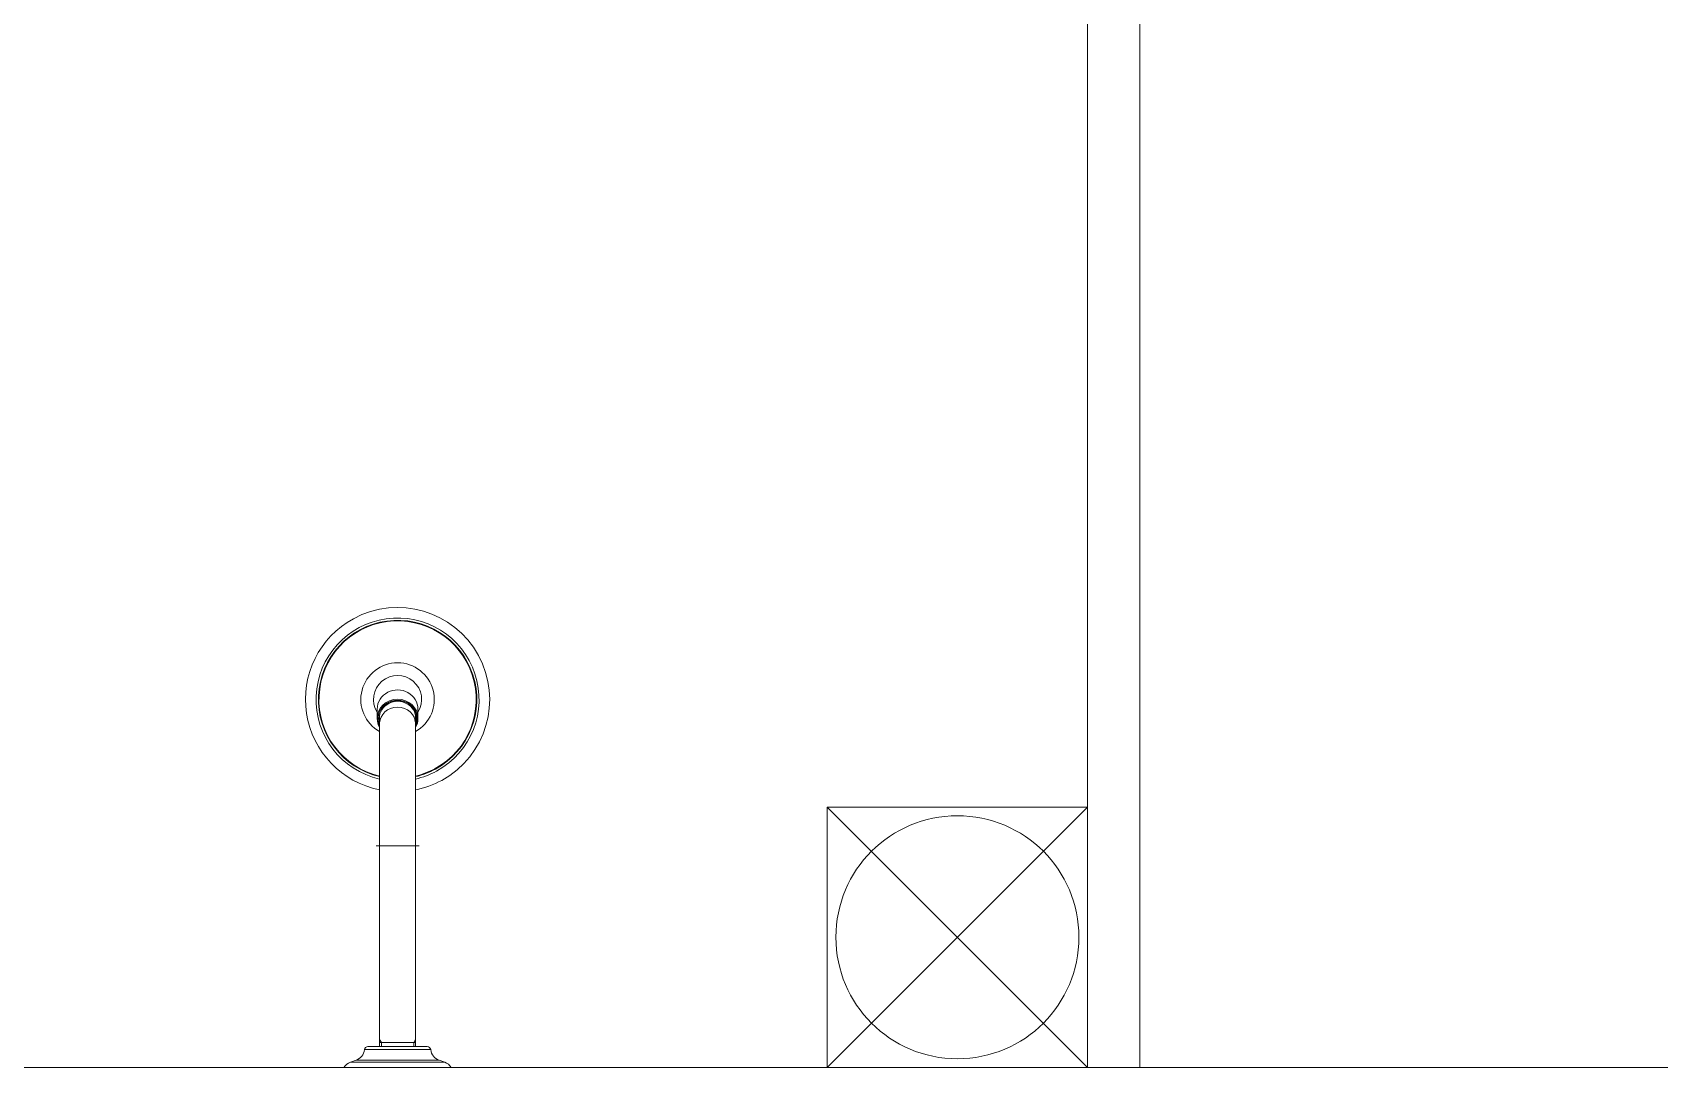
# Model space of a CAD drawing. Header units: millimetres. Extents: x 214 to 1190, y -192 to 1092.
# Drawn here: x 1043.115 to 1044.052, y 67.995 to 68.591 of the extents above; entities that cross this region are included whole.
import ezdxf

# ---------------------------------------------------------------- set-up
doc = ezdxf.new("R2010")
doc.units = ezdxf.units.MM
doc.linetypes.add('DASHDOT', pattern=[25.4, 12.7, -6.35, 0, -6.35])
doc.layers.add('I-ARQ', color=8, linetype='Continuous', lineweight=0)

msp = doc.modelspace()

# ---------------------------------------------------------------- linework, layer by layer
at = {"layer": 'I-ARQ'}
for p, q in [((1043.72263, 67.9947), (1043.72263, 69.2047)), ((1043.75263, 67.9947), (1043.75263, 69.2047)), ((1043.72263, 67.9947), (1043.57263, 68.1447)), ((1043.72263, 68.1447), (1043.57263, 67.9947)), ((1043.57263, 67.9947), (1043.57263, 68.1447)), ((1043.57263, 68.1447), (1043.72263, 68.1447)), ((1043.72263, 68.1447), (1043.72263, 67.9947)), ((1042.97763, 67.9947), (1048.92263, 67.9947)), ((1043.72263, 67.9947), (1043.57263, 67.9947))]:
    msp.add_line(p, q, dxfattribs=at)
for points in [[(1043.31479, 68.1546, -0.700978), (1043.29969, 68.2532, -1), (1043.35057, 68.16008, -0.07613), (1043.33546, 68.1546)], [(1043.33546, 68.16084, 0.06962), (1043.34764, 68.16544, 5.480122), (1043.31479, 68.16084)], [(1043.31479, 68.18816, -3.836175), (1043.33546, 68.18816)], [(1043.31337, 68.1993, -1.802734), (1043.33689, 68.1993)], [(1043.30606, 68.00496, -0.280777), (1043.30118, 67.99886)], [(1043.3442, 68.00496, 0.377188), (1043.34221, 68.00671), (1043.30804, 68.00671, 0.377188), (1043.30606, 68.00496)], [(1043.34908, 67.99886, -0.280777), (1043.3442, 68.00496)]]:
    msp.add_lwpolyline(points, format="xyb", dxfattribs=at)
at = {"layer": 'I-ARQ', "ltscale": 0.06322}
for points in [[(1043.33546, 68.16084), (1043.33546, 68.1622, 0.067971), (1043.347, 68.1666, 5.429636), (1043.31479, 68.1622)], [(1043.33546, 68.18816), (1043.33546, 68.16253, 0.067551), (1043.34685, 68.16688, 5.416932), (1043.31479, 68.16253)]]:
    msp.add_lwpolyline(points, format="xyb", dxfattribs=at)
at = {"layer": 'I-ARQ', "ltscale": 0.067122}
msp.add_lwpolyline([(1043.31337, 68.20111), (1043.31337, 68.19562, 0.128945), (1043.31479, 68.19045)], format="xyb", dxfattribs=at)
at = {"layer": 'I-ARQ', "ltscale": 0.067121}
for points in [[(1043.33689, 68.1993), (1043.33689, 68.20111)], [(1043.33689, 68.19574), (1043.33689, 68.1993)]]:
    msp.add_lwpolyline(points, dxfattribs=at)
at = {"layer": 'I-ARQ', "ltscale": 0.06322}
for points in [[(1043.31479, 68.19765), (1043.31479, 68.18816)], [(1043.33546, 68.19765), (1043.33546, 68.18816)], [(1043.31479, 68.18816), (1043.31479, 68.1546)], [(1043.31479, 68.1546), (1043.31479, 68.12234)], [(1043.33546, 68.16084), (1043.33546, 68.1546)], [(1043.33546, 68.1546), (1043.33546, 68.12234)]]:
    msp.add_lwpolyline(points, dxfattribs=at)
at = {"layer": 'I-ARQ', "linetype": 'DASHDOT', "ltscale": 0.30975}
msp.add_lwpolyline([(1043.31272, 68.12234), (1043.33753, 68.12234)], dxfattribs=at)
at = {"layer": 'I-ARQ'}
for points in [[(1043.31479, 68.00671), (1043.31479, 68.12234)], [(1043.33546, 68.00671), (1043.33546, 68.12234)]]:
    msp.add_lwpolyline(points, dxfattribs=at)
at = {"layer": 'I-ARQ', "ltscale": 0.258125}
msp.add_lwpolyline([(1043.33546, 68.12234), (1043.31479, 68.12234)], dxfattribs=at)
at = {"layer": 'I-ARQ', "ltscale": 0.352288}
msp.add_lwpolyline([(1043.3442, 68.00496), (1043.30606, 68.00496)], dxfattribs=at)
at = {"layer": 'I-ARQ', "ltscale": 0.029062}
for points in [[(1043.31583, 68.00671), (1043.31583, 68.00904), (1043.31479, 68.01083)], [(1043.33443, 68.00671), (1043.33443, 68.00904)]]:
    msp.add_lwpolyline(points, dxfattribs=at)
at = {"layer": 'I-ARQ', "ltscale": 0.242325}
msp.add_lwpolyline([(1043.33546, 68.00904), (1043.31479, 68.00904)], dxfattribs=at)
at = {"layer": 'I-ARQ', "ltscale": 0.218093}
msp.add_lwpolyline([(1043.33443, 68.00904), (1043.31696, 68.00904)], dxfattribs=at)
at = {"layer": 'I-ARQ', "ltscale": 0.025813}
msp.add_lwpolyline([(1043.33443, 68.00904), (1043.33546, 68.01083)], dxfattribs=at)
at = {"layer": 'I-ARQ', "ltscale": 0.200747}
msp.add_lwpolyline([(1043.298, 67.9977, 0.164371), (1043.29424, 67.9947), (1043.35601, 67.9947, 0.164371), (1043.35226, 67.9977)], format="xyb", dxfattribs=at)
at = {"layer": 'I-ARQ'}
msp.add_lwpolyline([(1043.35226, 67.9977), (1043.298, 67.9977), (1043.30118, 67.99886), (1043.34908, 67.99886)], close=True, dxfattribs=at)
msp.add_circle((1043.64763, 68.0697), 0.07, dxfattribs=at)
at = {"layer": 'I-ARQ', "extrusion": (-2.21397e-44, -1.84636e-46, -1)}
for centre, major_axis, ratio, start_param, end_param in [((1043.32513, 68.20111), (0.01176, 0), 0.939693, 3.141564, 4.212389), ((1043.32513, 68.20111), (0.01176, 0), 0.939693, 4.212389, 6.283156), ((1043.32513, 68.19557), (0.01126, 0), 0.939693, 2.733002, 6.691777), ((1043.32513, 68.19557), (0.01116, 0), 0.939693, 2.754135, 6.670643), ((1043.32513, 68.19574), (0.01176, 0), 0.939692, 3.141597, 6.283189), ((1043.32513, 68.19569), (0.01055, 0), 0.939693, 3.141564, 4.212389), ((1043.32513, 68.19259), (0.01034, 0), 0.939693, 3.141593, 6.283185), ((1043.32513, 68.19569), (0.01055, 0), 0.939693, 4.212389, 6.283156), ((1043.32513, 68.19569), (0.01055, 0), 0.939693, 2.942153, 3.141564), ((1043.32513, 68.19625), (0.00722, 0.00722), 1, 3.73929, 3.900306), ((1043.32513, 68.19625), (0.00722, 0.00722), 1, 0.812086, 0.973103), ((1043.32513, 68.19574), (-0.01176, 0.00001), 0.942388, 3.140774, 3.638398), ((1043.32513, 68.19569), (0.01055, 0), 0.939693, -0.000029, 0.199444)]:
    msp.add_ellipse(centre, major_axis=major_axis, ratio=ratio, start_param=start_param, end_param=end_param, dxfattribs=at)

doc.saveas('drawing.dxf')
